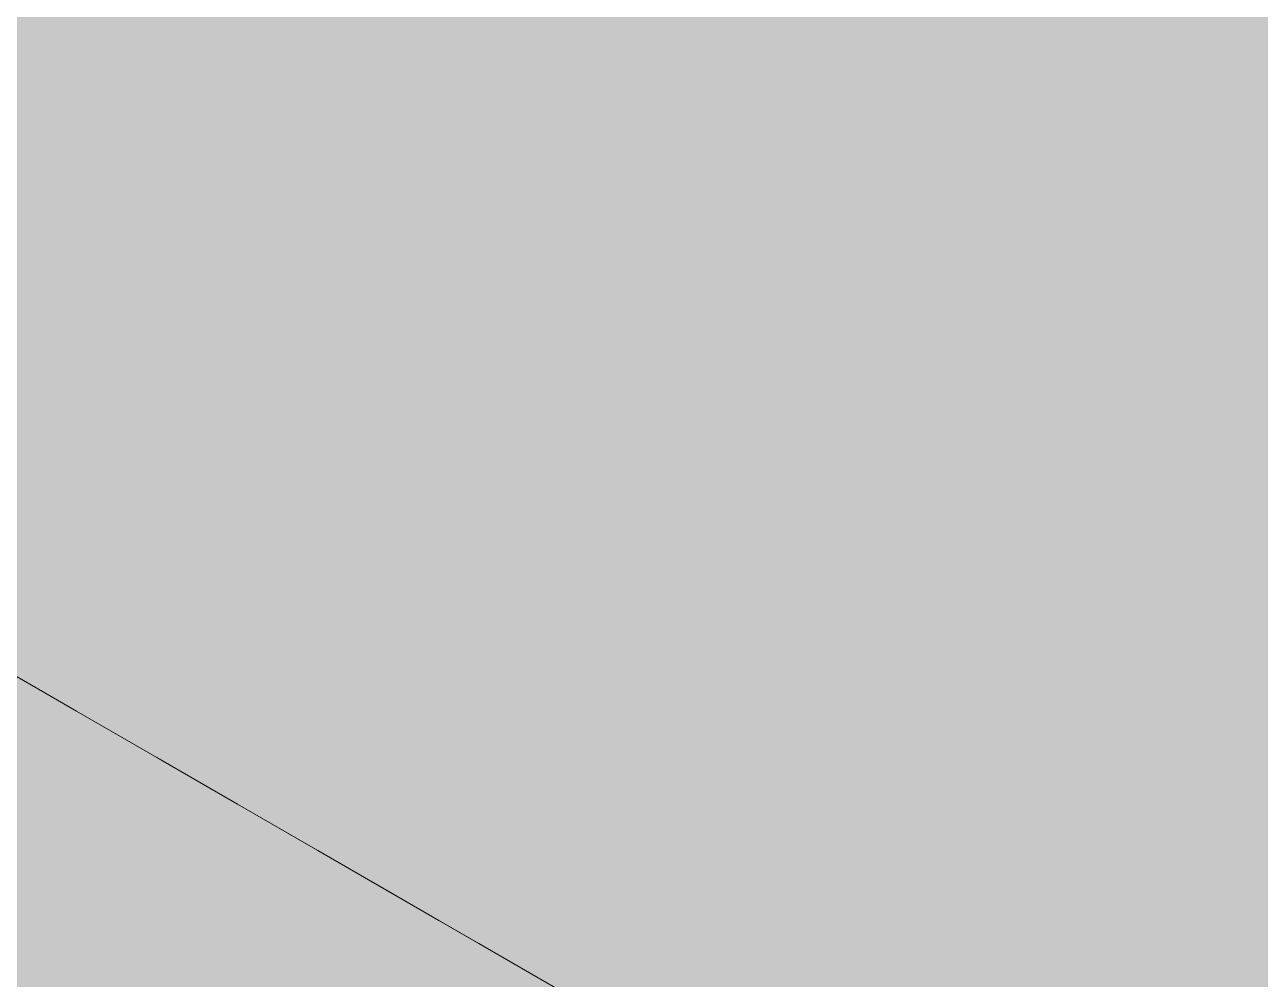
# Model space of a CAD drawing. Header units: metres. Extents: x 349122 to 349453, y 9281252 to 9281971.
# Drawn here: x 349263.5468 to 349263.9456, y 9281655.9635 to 9281656.2715 of the extents above; entities that cross this region are included whole.
import ezdxf

# ---------------------------------------------------------------- set-up
doc = ezdxf.new("R2010")
doc.units = ezdxf.units.M
doc.header["$LTSCALE"] = 0.25
doc.layers.add('ISO-3D', color=7, linetype='CONTINUOUS', lineweight=13)
doc.layers.add('ISO-3D-ARISTAS', color=250, linetype='CONTINUOUS', lineweight=13)

msp = doc.modelspace()

# ---------------------------------------------------------------- linework, layer by layer
at = {"layer": 'ISO-3D', "true_color": 0x9e9d98}
for points in [[(349263.57218, 9281656.27132), (349263.54744, 9281656.2856), (349263.57218, 9281656.30026), (349263.54744, 9281656.31455)], [(349263.82333, 9281656.27105), (349263.79735, 9281656.28605), (349263.82333, 9281656.3), (349263.79735, 9281656.315)], [(349263.77137, 9281656.2675), (349263.74538, 9281656.2825), (349263.77137, 9281656.29562), (349263.74538, 9281656.31062)], [(349263.72373, 9281656.26687), (349263.70208, 9281656.27937), (349263.72373, 9281656.295), (349263.70208, 9281656.3075)], [(349263.82333, 9281656.26562), (349263.79735, 9281656.28062), (349263.82333, 9281656.29375), (349263.79735, 9281656.30875)], [(349263.87529, 9281656.26375), (349263.84931, 9281656.27875), (349263.87529, 9281656.29187), (349263.84931, 9281656.30687)], [(349263.87529, 9281656.27), (349263.84931, 9281656.285), (349263.87529, 9281656.29), (349263.84931, 9281656.305)], [(349263.92725, 9281656.26187), (349263.90127, 9281656.27687), (349263.92725, 9281656.29), (349263.90127, 9281656.305)], [(349263.5895, 9281656.26), (349263.56352, 9281656.275), (349263.5895, 9281656.28812), (349263.56352, 9281656.30312)], [(349263.64146, 9281656.26026), (349263.61548, 9281656.27526), (349263.64146, 9281656.28921), (349263.61548, 9281656.30421)], [(349263.63713, 9281656.26062), (349263.61548, 9281656.27312), (349263.63713, 9281656.28875), (349263.61548, 9281656.30125)], [(349263.68043, 9281656.26375), (349263.65878, 9281656.27625), (349263.68043, 9281656.29187), (349263.65878, 9281656.30437)], [(349263.69342, 9281656.25921), (349263.66744, 9281656.27421), (349263.69342, 9281656.28816), (349263.66744, 9281656.30316)], [(349263.74538, 9281656.25816), (349263.7194, 9281656.27316), (349263.74538, 9281656.28711), (349263.7194, 9281656.30211)], [(349263.79735, 9281656.25711), (349263.77137, 9281656.27211), (349263.79735, 9281656.28605), (349263.77137, 9281656.30105)], [(349263.92725, 9281656.26), (349263.90127, 9281656.275), (349263.92725, 9281656.28667), (349263.90127, 9281656.30167)], [(349263.54744, 9281656.25665), (349263.52269, 9281656.27094), (349263.54744, 9281656.2856), (349263.52269, 9281656.29989)], [(349263.59383, 9281656.25882), (349263.57218, 9281656.27132), (349263.59383, 9281656.28776), (349263.57218, 9281656.30026)], [(349263.84931, 9281656.25605), (349263.82333, 9281656.27105), (349263.84931, 9281656.285), (349263.82333, 9281656.3)], [(349263.74538, 9281656.25437), (349263.72373, 9281656.26687), (349263.74538, 9281656.2825), (349263.72373, 9281656.295)], [(349263.79735, 9281656.2525), (349263.77137, 9281656.2675), (349263.79735, 9281656.28062), (349263.77137, 9281656.29562)], [(349263.84931, 9281656.25062), (349263.82333, 9281656.26562), (349263.84931, 9281656.27875), (349263.82333, 9281656.29375)], [(349263.56352, 9281656.24687), (349263.53754, 9281656.26187), (349263.56352, 9281656.275), (349263.53754, 9281656.29)], [(349263.66744, 9281656.24526), (349263.64146, 9281656.26026), (349263.66744, 9281656.27421), (349263.64146, 9281656.28921)], [(349263.70208, 9281656.25125), (349263.68043, 9281656.26375), (349263.70208, 9281656.27937), (349263.68043, 9281656.29187)], [(349263.90127, 9281656.24875), (349263.87529, 9281656.26375), (349263.90127, 9281656.27687), (349263.87529, 9281656.29187)], [(349263.90127, 9281656.255), (349263.87529, 9281656.27), (349263.90127, 9281656.275), (349263.87529, 9281656.29)], [(349263.95323, 9281656.24687), (349263.92725, 9281656.26187), (349263.95323, 9281656.275), (349263.92725, 9281656.29)], [(349263.57218, 9281656.24237), (349263.54744, 9281656.25665), (349263.57218, 9281656.27132), (349263.54744, 9281656.2856)], [(349263.61548, 9281656.245), (349263.5895, 9281656.26), (349263.61548, 9281656.27312), (349263.5895, 9281656.28812)], [(349263.61548, 9281656.24632), (349263.59383, 9281656.25882), (349263.61548, 9281656.27526), (349263.59383, 9281656.28776)], [(349263.65878, 9281656.24812), (349263.63713, 9281656.26062), (349263.65878, 9281656.27625), (349263.63713, 9281656.28875)], [(349263.7194, 9281656.24421), (349263.69342, 9281656.25921), (349263.7194, 9281656.27316), (349263.69342, 9281656.28816)], [(349263.77137, 9281656.24316), (349263.74538, 9281656.25816), (349263.77137, 9281656.27211), (349263.74538, 9281656.28711)], [(349263.82333, 9281656.24211), (349263.79735, 9281656.25711), (349263.82333, 9281656.27105), (349263.79735, 9281656.28605)], [(349263.95323, 9281656.245), (349263.92725, 9281656.26), (349263.95323, 9281656.27167), (349263.92725, 9281656.28667)], [(349263.77137, 9281656.23937), (349263.74538, 9281656.25437), (349263.77137, 9281656.2675), (349263.74538, 9281656.2825)], [(349263.87529, 9281656.24105), (349263.84931, 9281656.25605), (349263.87529, 9281656.27), (349263.84931, 9281656.285)], [(349263.72373, 9281656.23875), (349263.70208, 9281656.25125), (349263.72373, 9281656.26687), (349263.70208, 9281656.27937)], [(349263.82333, 9281656.2375), (349263.79735, 9281656.2525), (349263.82333, 9281656.26562), (349263.79735, 9281656.28062)], [(349263.87529, 9281656.23562), (349263.84931, 9281656.25062), (349263.87529, 9281656.26375), (349263.84931, 9281656.27875)], [(349263.5895, 9281656.23187), (349263.56352, 9281656.24687), (349263.5895, 9281656.26), (349263.56352, 9281656.275)], [(349263.64146, 9281656.23132), (349263.61548, 9281656.24632), (349263.64146, 9281656.26026), (349263.61548, 9281656.27526)], [(349263.63713, 9281656.2325), (349263.61548, 9281656.245), (349263.63713, 9281656.26062), (349263.61548, 9281656.27312)], [(349263.68043, 9281656.23562), (349263.65878, 9281656.24812), (349263.68043, 9281656.26375), (349263.65878, 9281656.27625)], [(349263.69342, 9281656.23026), (349263.66744, 9281656.24526), (349263.69342, 9281656.25921), (349263.66744, 9281656.27421)], [(349263.74538, 9281656.22921), (349263.7194, 9281656.24421), (349263.74538, 9281656.25816), (349263.7194, 9281656.27316)], [(349263.92725, 9281656.23375), (349263.90127, 9281656.24875), (349263.92725, 9281656.26187), (349263.90127, 9281656.27687)], [(349263.92725, 9281656.24), (349263.90127, 9281656.255), (349263.92725, 9281656.26), (349263.90127, 9281656.275)], [(349263.54744, 9281656.22771), (349263.52269, 9281656.24199), (349263.54744, 9281656.25665), (349263.52269, 9281656.27094)], [(349263.59383, 9281656.22987), (349263.57218, 9281656.24237), (349263.59383, 9281656.25882), (349263.57218, 9281656.27132)], [(349263.79735, 9281656.22816), (349263.77137, 9281656.24316), (349263.79735, 9281656.25711), (349263.77137, 9281656.27211)], [(349263.84931, 9281656.22711), (349263.82333, 9281656.24211), (349263.84931, 9281656.25605), (349263.82333, 9281656.27105)], [(349263.90127, 9281656.22605), (349263.87529, 9281656.24105), (349263.90127, 9281656.255), (349263.87529, 9281656.27)], [(349263.74538, 9281656.22625), (349263.72373, 9281656.23875), (349263.74538, 9281656.25437), (349263.72373, 9281656.26687)], [(349263.79735, 9281656.22437), (349263.77137, 9281656.23937), (349263.79735, 9281656.2525), (349263.77137, 9281656.2675)], [(349263.84931, 9281656.2225), (349263.82333, 9281656.2375), (349263.84931, 9281656.25062), (349263.82333, 9281656.26562)], [(349263.56352, 9281656.21875), (349263.53754, 9281656.23375), (349263.56352, 9281656.24687), (349263.53754, 9281656.26187)], [(349263.70208, 9281656.22312), (349263.68043, 9281656.23562), (349263.70208, 9281656.25125), (349263.68043, 9281656.26375)], [(349263.90127, 9281656.22062), (349263.87529, 9281656.23562), (349263.90127, 9281656.24875), (349263.87529, 9281656.26375)], [(349263.95323, 9281656.21875), (349263.92725, 9281656.23375), (349263.95323, 9281656.24687), (349263.92725, 9281656.26187)], [(349263.61548, 9281656.21687), (349263.5895, 9281656.23187), (349263.61548, 9281656.245), (349263.5895, 9281656.26)], [(349263.61548, 9281656.21737), (349263.59383, 9281656.22987), (349263.61548, 9281656.24632), (349263.59383, 9281656.25882)], [(349263.65878, 9281656.22), (349263.63713, 9281656.2325), (349263.65878, 9281656.24812), (349263.63713, 9281656.26062)], [(349263.66744, 9281656.21632), (349263.64146, 9281656.23132), (349263.66744, 9281656.24526), (349263.64146, 9281656.26026)], [(349263.7194, 9281656.21526), (349263.69342, 9281656.23026), (349263.7194, 9281656.24421), (349263.69342, 9281656.25921)], [(349263.77137, 9281656.21421), (349263.74538, 9281656.22921), (349263.77137, 9281656.24316), (349263.74538, 9281656.25816)], [(349263.95323, 9281656.225), (349263.92725, 9281656.24), (349263.95323, 9281656.245), (349263.92725, 9281656.26)], [(349263.57218, 9281656.21342), (349263.54744, 9281656.22771), (349263.57218, 9281656.24237), (349263.54744, 9281656.25665)], [(349263.77137, 9281656.21125), (349263.74538, 9281656.22625), (349263.77137, 9281656.23937), (349263.74538, 9281656.25437)], [(349263.82333, 9281656.21316), (349263.79735, 9281656.22816), (349263.82333, 9281656.24211), (349263.79735, 9281656.25711)], [(349263.87529, 9281656.21211), (349263.84931, 9281656.22711), (349263.87529, 9281656.24105), (349263.84931, 9281656.25605)], [(349263.92725, 9281656.21105), (349263.90127, 9281656.22605), (349263.92725, 9281656.24), (349263.90127, 9281656.255)], [(349263.72373, 9281656.21062), (349263.70208, 9281656.22312), (349263.72373, 9281656.23875), (349263.70208, 9281656.25125)], [(349263.82333, 9281656.20937), (349263.79735, 9281656.22437), (349263.82333, 9281656.2375), (349263.79735, 9281656.2525)], [(349263.87529, 9281656.2075), (349263.84931, 9281656.2225), (349263.87529, 9281656.23562), (349263.84931, 9281656.25062)], [(349263.5895, 9281656.20375), (349263.56352, 9281656.21875), (349263.5895, 9281656.23187), (349263.56352, 9281656.24687)], [(349263.64146, 9281656.20237), (349263.61548, 9281656.21737), (349263.64146, 9281656.23132), (349263.61548, 9281656.24632)], [(349263.68043, 9281656.2075), (349263.65878, 9281656.22), (349263.68043, 9281656.23562), (349263.65878, 9281656.24812)], [(349263.69342, 9281656.20132), (349263.66744, 9281656.21632), (349263.69342, 9281656.23026), (349263.66744, 9281656.24526)], [(349263.92725, 9281656.20562), (349263.90127, 9281656.22062), (349263.92725, 9281656.23375), (349263.90127, 9281656.24875)], [(349263.54744, 9281656.19876), (349263.52269, 9281656.21305), (349263.54744, 9281656.22771), (349263.52269, 9281656.24199)], [(349263.59383, 9281656.20092), (349263.57218, 9281656.21342), (349263.59383, 9281656.22987), (349263.57218, 9281656.24237)], [(349263.63713, 9281656.20437), (349263.61548, 9281656.21687), (349263.63713, 9281656.2325), (349263.61548, 9281656.245)], [(349263.74538, 9281656.20026), (349263.7194, 9281656.21526), (349263.74538, 9281656.22921), (349263.7194, 9281656.24421)], [(349263.79735, 9281656.19921), (349263.77137, 9281656.21421), (349263.79735, 9281656.22816), (349263.77137, 9281656.24316)], [(349263.84931, 9281656.19816), (349263.82333, 9281656.21316), (349263.84931, 9281656.22711), (349263.82333, 9281656.24211)], [(349263.74538, 9281656.19812), (349263.72373, 9281656.21062), (349263.74538, 9281656.22625), (349263.72373, 9281656.23875)], [(349263.79735, 9281656.19625), (349263.77137, 9281656.21125), (349263.79735, 9281656.22437), (349263.77137, 9281656.23937)], [(349263.84931, 9281656.19437), (349263.82333, 9281656.20937), (349263.84931, 9281656.2225), (349263.82333, 9281656.2375)], [(349263.90127, 9281656.19711), (349263.87529, 9281656.21211), (349263.90127, 9281656.22605), (349263.87529, 9281656.24105)], [(349263.95323, 9281656.19605), (349263.92725, 9281656.21105), (349263.95323, 9281656.225), (349263.92725, 9281656.24)], [(349263.56352, 9281656.19062), (349263.53754, 9281656.20562), (349263.56352, 9281656.21875), (349263.53754, 9281656.23375)], [(349263.70208, 9281656.195), (349263.68043, 9281656.2075), (349263.70208, 9281656.22312), (349263.68043, 9281656.23562)], [(349263.90127, 9281656.1925), (349263.87529, 9281656.2075), (349263.90127, 9281656.22062), (349263.87529, 9281656.23562)], [(349263.95323, 9281656.19062), (349263.92725, 9281656.20562), (349263.95323, 9281656.21875), (349263.92725, 9281656.23375)], [(349263.61548, 9281656.18875), (349263.5895, 9281656.20375), (349263.61548, 9281656.21687), (349263.5895, 9281656.23187)], [(349263.61548, 9281656.18842), (349263.59383, 9281656.20092), (349263.61548, 9281656.21737), (349263.59383, 9281656.22987)], [(349263.65878, 9281656.19187), (349263.63713, 9281656.20437), (349263.65878, 9281656.22), (349263.63713, 9281656.2325)], [(349263.66744, 9281656.18737), (349263.64146, 9281656.20237), (349263.66744, 9281656.21632), (349263.64146, 9281656.23132)], [(349263.7194, 9281656.18632), (349263.69342, 9281656.20132), (349263.7194, 9281656.21526), (349263.69342, 9281656.23026)], [(349263.77137, 9281656.18526), (349263.74538, 9281656.20026), (349263.77137, 9281656.21421), (349263.74538, 9281656.22921)], [(349263.57218, 9281656.18447), (349263.54744, 9281656.19876), (349263.57218, 9281656.21342), (349263.54744, 9281656.22771)], [(349263.77137, 9281656.18312), (349263.74538, 9281656.19812), (349263.77137, 9281656.21125), (349263.74538, 9281656.22625)], [(349263.82333, 9281656.18421), (349263.79735, 9281656.19921), (349263.82333, 9281656.21316), (349263.79735, 9281656.22816)], [(349263.87529, 9281656.18316), (349263.84931, 9281656.19816), (349263.87529, 9281656.21211), (349263.84931, 9281656.22711)], [(349263.92725, 9281656.18211), (349263.90127, 9281656.19711), (349263.92725, 9281656.21105), (349263.90127, 9281656.22605)], [(349263.72373, 9281656.1825), (349263.70208, 9281656.195), (349263.72373, 9281656.21062), (349263.70208, 9281656.22312)], [(349263.82333, 9281656.18125), (349263.79735, 9281656.19625), (349263.82333, 9281656.20937), (349263.79735, 9281656.22437)], [(349263.87529, 9281656.17937), (349263.84931, 9281656.19437), (349263.87529, 9281656.2075), (349263.84931, 9281656.2225)], [(349263.5895, 9281656.17562), (349263.56352, 9281656.19062), (349263.5895, 9281656.20375), (349263.56352, 9281656.21875)], [(349263.64146, 9281656.17342), (349263.61548, 9281656.18842), (349263.64146, 9281656.20237), (349263.61548, 9281656.21737)], [(349263.68043, 9281656.17937), (349263.65878, 9281656.19187), (349263.68043, 9281656.2075), (349263.65878, 9281656.22)], [(349263.92725, 9281656.1775), (349263.90127, 9281656.1925), (349263.92725, 9281656.20562), (349263.90127, 9281656.22062)], [(349263.59383, 9281656.17197), (349263.57218, 9281656.18447), (349263.59383, 9281656.20092), (349263.57218, 9281656.21342)], [(349263.63713, 9281656.17625), (349263.61548, 9281656.18875), (349263.63713, 9281656.20437), (349263.61548, 9281656.21687)], [(349263.69342, 9281656.17237), (349263.66744, 9281656.18737), (349263.69342, 9281656.20132), (349263.66744, 9281656.21632)], [(349263.74538, 9281656.17132), (349263.7194, 9281656.18632), (349263.74538, 9281656.20026), (349263.7194, 9281656.21526)], [(349263.79735, 9281656.17026), (349263.77137, 9281656.18526), (349263.79735, 9281656.19921), (349263.77137, 9281656.21421)], [(349263.54744, 9281656.16981), (349263.52269, 9281656.1841), (349263.54744, 9281656.19876), (349263.52269, 9281656.21305)], [(349263.74538, 9281656.17), (349263.72373, 9281656.1825), (349263.74538, 9281656.19812), (349263.72373, 9281656.21062)], [(349263.79735, 9281656.16812), (349263.77137, 9281656.18312), (349263.79735, 9281656.19625), (349263.77137, 9281656.21125)], [(349263.84931, 9281656.16921), (349263.82333, 9281656.18421), (349263.84931, 9281656.19816), (349263.82333, 9281656.21316)], [(349263.84931, 9281656.16625), (349263.82333, 9281656.18125), (349263.84931, 9281656.19437), (349263.82333, 9281656.20937)], [(349263.90127, 9281656.16816), (349263.87529, 9281656.18316), (349263.90127, 9281656.19711), (349263.87529, 9281656.21211)], [(349263.95323, 9281656.16711), (349263.92725, 9281656.18211), (349263.95323, 9281656.19605), (349263.92725, 9281656.21105)], [(349263.56352, 9281656.1625), (349263.53754, 9281656.1775), (349263.56352, 9281656.19062), (349263.53754, 9281656.20562)], [(349263.70208, 9281656.16687), (349263.68043, 9281656.17937), (349263.70208, 9281656.195), (349263.68043, 9281656.2075)], [(349263.90127, 9281656.16437), (349263.87529, 9281656.17937), (349263.90127, 9281656.1925), (349263.87529, 9281656.2075)], [(349263.95323, 9281656.1625), (349263.92725, 9281656.1775), (349263.95323, 9281656.19062), (349263.92725, 9281656.20562)], [(349263.61548, 9281656.16062), (349263.5895, 9281656.17562), (349263.61548, 9281656.18875), (349263.5895, 9281656.20375)], [(349263.65878, 9281656.16375), (349263.63713, 9281656.17625), (349263.65878, 9281656.19187), (349263.63713, 9281656.20437)], [(349263.66744, 9281656.15842), (349263.64146, 9281656.17342), (349263.66744, 9281656.18737), (349263.64146, 9281656.20237)], [(349263.7194, 9281656.15737), (349263.69342, 9281656.17237), (349263.7194, 9281656.18632), (349263.69342, 9281656.20132)], [(349263.57218, 9281656.15553), (349263.54744, 9281656.16981), (349263.57218, 9281656.18447), (349263.54744, 9281656.19876)], [(349263.61548, 9281656.15947), (349263.59383, 9281656.17197), (349263.61548, 9281656.18842), (349263.59383, 9281656.20092)], [(349263.77137, 9281656.15632), (349263.74538, 9281656.17132), (349263.77137, 9281656.18526), (349263.74538, 9281656.20026)], [(349263.77137, 9281656.155), (349263.74538, 9281656.17), (349263.77137, 9281656.18312), (349263.74538, 9281656.19812)], [(349263.82333, 9281656.15526), (349263.79735, 9281656.17026), (349263.82333, 9281656.18421), (349263.79735, 9281656.19921)], [(349263.87529, 9281656.15421), (349263.84931, 9281656.16921), (349263.87529, 9281656.18316), (349263.84931, 9281656.19816)], [(349263.72373, 9281656.15437), (349263.70208, 9281656.16687), (349263.72373, 9281656.1825), (349263.70208, 9281656.195)], [(349263.82333, 9281656.15312), (349263.79735, 9281656.16812), (349263.82333, 9281656.18125), (349263.79735, 9281656.19625)], [(349263.87529, 9281656.15125), (349263.84931, 9281656.16625), (349263.87529, 9281656.17937), (349263.84931, 9281656.19437)], [(349263.92725, 9281656.15316), (349263.90127, 9281656.16816), (349263.92725, 9281656.18211), (349263.90127, 9281656.19711)], [(349263.5895, 9281656.1475), (349263.56352, 9281656.1625), (349263.5895, 9281656.17562), (349263.56352, 9281656.19062)], [(349263.68043, 9281656.15125), (349263.65878, 9281656.16375), (349263.68043, 9281656.17937), (349263.65878, 9281656.19187)], [(349263.92725, 9281656.14937), (349263.90127, 9281656.16437), (349263.92725, 9281656.1775), (349263.90127, 9281656.1925)], [(349263.63713, 9281656.14812), (349263.61548, 9281656.16062), (349263.63713, 9281656.17625), (349263.61548, 9281656.18875)], [(349263.64146, 9281656.14447), (349263.61548, 9281656.15947), (349263.64146, 9281656.17342), (349263.61548, 9281656.18842)], [(349263.69342, 9281656.14342), (349263.66744, 9281656.15842), (349263.69342, 9281656.17237), (349263.66744, 9281656.18737)], [(349263.74538, 9281656.14237), (349263.7194, 9281656.15737), (349263.74538, 9281656.17132), (349263.7194, 9281656.18632)], [(349263.54744, 9281656.14086), (349263.52269, 9281656.15515), (349263.54744, 9281656.16981), (349263.52269, 9281656.1841)], [(349263.59383, 9281656.14303), (349263.57218, 9281656.15553), (349263.59383, 9281656.17197), (349263.57218, 9281656.18447)], [(349263.74538, 9281656.14187), (349263.72373, 9281656.15437), (349263.74538, 9281656.17), (349263.72373, 9281656.1825)], [(349263.79735, 9281656.14132), (349263.77137, 9281656.15632), (349263.79735, 9281656.17026), (349263.77137, 9281656.18526)], [(349263.79735, 9281656.14), (349263.77137, 9281656.155), (349263.79735, 9281656.16812), (349263.77137, 9281656.18312)], [(349263.84931, 9281656.14026), (349263.82333, 9281656.15526), (349263.84931, 9281656.16921), (349263.82333, 9281656.18421)], [(349263.90127, 9281656.13921), (349263.87529, 9281656.15421), (349263.90127, 9281656.16816), (349263.87529, 9281656.18316)], [(349263.95323, 9281656.13816), (349263.92725, 9281656.15316), (349263.95323, 9281656.16711), (349263.92725, 9281656.18211)], [(349263.56352, 9281656.13437), (349263.53754, 9281656.14937), (349263.56352, 9281656.1625), (349263.53754, 9281656.1775)], [(349263.70208, 9281656.13875), (349263.68043, 9281656.15125), (349263.70208, 9281656.16687), (349263.68043, 9281656.17937)], [(349263.84931, 9281656.13812), (349263.82333, 9281656.15312), (349263.84931, 9281656.16625), (349263.82333, 9281656.18125)], [(349263.90127, 9281656.13625), (349263.87529, 9281656.15125), (349263.90127, 9281656.16437), (349263.87529, 9281656.17937)], [(349263.95323, 9281656.13437), (349263.92725, 9281656.14937), (349263.95323, 9281656.1625), (349263.92725, 9281656.1775)], [(349263.61548, 9281656.1325), (349263.5895, 9281656.1475), (349263.61548, 9281656.16062), (349263.5895, 9281656.17562)], [(349263.65878, 9281656.13562), (349263.63713, 9281656.14812), (349263.65878, 9281656.16375), (349263.63713, 9281656.17625)], [(349263.66744, 9281656.12947), (349263.64146, 9281656.14447), (349263.66744, 9281656.15842), (349263.64146, 9281656.17342)], [(349263.57218, 9281656.12658), (349263.54744, 9281656.14086), (349263.57218, 9281656.15553), (349263.54744, 9281656.16981)], [(349263.61548, 9281656.13053), (349263.59383, 9281656.14303), (349263.61548, 9281656.15947), (349263.59383, 9281656.17197)], [(349263.7194, 9281656.12842), (349263.69342, 9281656.14342), (349263.7194, 9281656.15737), (349263.69342, 9281656.17237)], [(349263.77137, 9281656.12737), (349263.74538, 9281656.14237), (349263.77137, 9281656.15632), (349263.74538, 9281656.17132)], [(349263.77137, 9281656.12687), (349263.74538, 9281656.14187), (349263.77137, 9281656.155), (349263.74538, 9281656.17)], [(349263.82333, 9281656.12632), (349263.79735, 9281656.14132), (349263.82333, 9281656.15526), (349263.79735, 9281656.17026)], [(349263.72373, 9281656.12625), (349263.70208, 9281656.13875), (349263.72373, 9281656.15437), (349263.70208, 9281656.16687)], [(349263.82333, 9281656.125), (349263.79735, 9281656.14), (349263.82333, 9281656.15312), (349263.79735, 9281656.16812)], [(349263.87529, 9281656.12526), (349263.84931, 9281656.14026), (349263.87529, 9281656.15421), (349263.84931, 9281656.16921)], [(349263.87529, 9281656.12312), (349263.84931, 9281656.13812), (349263.87529, 9281656.15125), (349263.84931, 9281656.16625)], [(349263.92725, 9281656.12421), (349263.90127, 9281656.13921), (349263.92725, 9281656.15316), (349263.90127, 9281656.16816)], [(349263.5895, 9281656.11937), (349263.56352, 9281656.13437), (349263.5895, 9281656.1475), (349263.56352, 9281656.1625)], [(349263.68043, 9281656.12312), (349263.65878, 9281656.13562), (349263.68043, 9281656.15125), (349263.65878, 9281656.16375)], [(349263.92725, 9281656.12125), (349263.90127, 9281656.13625), (349263.92725, 9281656.14937), (349263.90127, 9281656.16437)], [(349263.63713, 9281656.12), (349263.61548, 9281656.1325), (349263.63713, 9281656.14812), (349263.61548, 9281656.16062)], [(349263.64146, 9281656.11553), (349263.61548, 9281656.13053), (349263.64146, 9281656.14447), (349263.61548, 9281656.15947)], [(349263.69342, 9281656.11447), (349263.66744, 9281656.12947), (349263.69342, 9281656.14342), (349263.66744, 9281656.15842)], [(349263.54744, 9281656.11192), (349263.52269, 9281656.1262), (349263.54744, 9281656.14086), (349263.52269, 9281656.15515)], [(349263.59383, 9281656.11408), (349263.57218, 9281656.12658), (349263.59383, 9281656.14303), (349263.57218, 9281656.15553)], [(349263.74538, 9281656.11342), (349263.7194, 9281656.12842), (349263.74538, 9281656.14237), (349263.7194, 9281656.15737)], [(349263.74538, 9281656.11375), (349263.72373, 9281656.12625), (349263.74538, 9281656.14187), (349263.72373, 9281656.15437)], [(349263.79735, 9281656.11237), (349263.77137, 9281656.12737), (349263.79735, 9281656.14132), (349263.77137, 9281656.15632)], [(349263.79735, 9281656.11187), (349263.77137, 9281656.12687), (349263.79735, 9281656.14), (349263.77137, 9281656.155)], [(349263.84931, 9281656.11132), (349263.82333, 9281656.12632), (349263.84931, 9281656.14026), (349263.82333, 9281656.15526)], [(349263.90127, 9281656.11026), (349263.87529, 9281656.12526), (349263.90127, 9281656.13921), (349263.87529, 9281656.15421)], [(349263.70208, 9281656.11062), (349263.68043, 9281656.12312), (349263.70208, 9281656.13875), (349263.68043, 9281656.15125)], [(349263.84931, 9281656.11), (349263.82333, 9281656.125), (349263.84931, 9281656.13812), (349263.82333, 9281656.15312)], [(349263.90127, 9281656.10812), (349263.87529, 9281656.12312), (349263.90127, 9281656.13625), (349263.87529, 9281656.15125)], [(349263.95323, 9281656.10921), (349263.92725, 9281656.12421), (349263.95323, 9281656.13816), (349263.92725, 9281656.15316)], [(349263.56352, 9281656.10625), (349263.53754, 9281656.12125), (349263.56352, 9281656.13437), (349263.53754, 9281656.14937)], [(349263.61548, 9281656.10437), (349263.5895, 9281656.11937), (349263.61548, 9281656.1325), (349263.5895, 9281656.1475)], [(349263.65878, 9281656.1075), (349263.63713, 9281656.12), (349263.65878, 9281656.13562), (349263.63713, 9281656.14812)], [(349263.95323, 9281656.10625), (349263.92725, 9281656.12125), (349263.95323, 9281656.13437), (349263.92725, 9281656.14937)], [(349263.61548, 9281656.10158), (349263.59383, 9281656.11408), (349263.61548, 9281656.13053), (349263.59383, 9281656.14303)], [(349263.66744, 9281656.10053), (349263.64146, 9281656.11553), (349263.66744, 9281656.12947), (349263.64146, 9281656.14447)], [(349263.7194, 9281656.09947), (349263.69342, 9281656.11447), (349263.7194, 9281656.12842), (349263.69342, 9281656.14342)], [(349263.77137, 9281656.09842), (349263.74538, 9281656.11342), (349263.77137, 9281656.12737), (349263.74538, 9281656.14237)], [(349263.77137, 9281656.09875), (349263.74538, 9281656.11375), (349263.77137, 9281656.12687), (349263.74538, 9281656.14187)], [(349263.57218, 9281656.09763), (349263.54744, 9281656.11192), (349263.57218, 9281656.12658), (349263.54744, 9281656.14086)], [(349263.72373, 9281656.09812), (349263.70208, 9281656.11062), (349263.72373, 9281656.12625), (349263.70208, 9281656.13875)], [(349263.82333, 9281656.09737), (349263.79735, 9281656.11237), (349263.82333, 9281656.12632), (349263.79735, 9281656.14132)], [(349263.82333, 9281656.09687), (349263.79735, 9281656.11187), (349263.82333, 9281656.125), (349263.79735, 9281656.14)], [(349263.87529, 9281656.09632), (349263.84931, 9281656.11132), (349263.87529, 9281656.12526), (349263.84931, 9281656.14026)], [(349263.87529, 9281656.095), (349263.84931, 9281656.11), (349263.87529, 9281656.12312), (349263.84931, 9281656.13812)], [(349263.92725, 9281656.09526), (349263.90127, 9281656.11026), (349263.92725, 9281656.12421), (349263.90127, 9281656.13921)], [(349263.5895, 9281656.09125), (349263.56352, 9281656.10625), (349263.5895, 9281656.11937), (349263.56352, 9281656.13437)], [(349263.68043, 9281656.095), (349263.65878, 9281656.1075), (349263.68043, 9281656.12312), (349263.65878, 9281656.13562)], [(349263.92725, 9281656.09312), (349263.90127, 9281656.10812), (349263.92725, 9281656.12125), (349263.90127, 9281656.13625)], [(349263.63713, 9281656.09187), (349263.61548, 9281656.10437), (349263.63713, 9281656.12), (349263.61548, 9281656.1325)], [(349263.64146, 9281656.08658), (349263.61548, 9281656.10158), (349263.64146, 9281656.11553), (349263.61548, 9281656.13053)], [(349263.54744, 9281656.08297), (349263.52269, 9281656.09726), (349263.54744, 9281656.11192), (349263.52269, 9281656.1262)], [(349263.59383, 9281656.08513), (349263.57218, 9281656.09763), (349263.59383, 9281656.11408), (349263.57218, 9281656.12658)], [(349263.69342, 9281656.08553), (349263.66744, 9281656.10053), (349263.69342, 9281656.11447), (349263.66744, 9281656.12947)], [(349263.74538, 9281656.08447), (349263.7194, 9281656.09947), (349263.74538, 9281656.11342), (349263.7194, 9281656.12842)], [(349263.74538, 9281656.08562), (349263.72373, 9281656.09812), (349263.74538, 9281656.11375), (349263.72373, 9281656.12625)], [(349263.79735, 9281656.08342), (349263.77137, 9281656.09842), (349263.79735, 9281656.11237), (349263.77137, 9281656.12737)], [(349263.79735, 9281656.08375), (349263.77137, 9281656.09875), (349263.79735, 9281656.11187), (349263.77137, 9281656.12687)], [(349263.84931, 9281656.08237), (349263.82333, 9281656.09737), (349263.84931, 9281656.11132), (349263.82333, 9281656.12632)], [(349263.70208, 9281656.0825), (349263.68043, 9281656.095), (349263.70208, 9281656.11062), (349263.68043, 9281656.12312)], [(349263.84931, 9281656.08187), (349263.82333, 9281656.09687), (349263.84931, 9281656.11), (349263.82333, 9281656.125)], [(349263.90127, 9281656.08132), (349263.87529, 9281656.09632), (349263.90127, 9281656.11026), (349263.87529, 9281656.12526)], [(349263.90127, 9281656.08), (349263.87529, 9281656.095), (349263.90127, 9281656.10812), (349263.87529, 9281656.12312)], [(349263.95323, 9281656.08026), (349263.92725, 9281656.09526), (349263.95323, 9281656.10921), (349263.92725, 9281656.12421)], [(349263.56352, 9281656.07812), (349263.53754, 9281656.09312), (349263.56352, 9281656.10625), (349263.53754, 9281656.12125)], [(349263.61548, 9281656.07625), (349263.5895, 9281656.09125), (349263.61548, 9281656.10437), (349263.5895, 9281656.11937)], [(349263.65878, 9281656.07937), (349263.63713, 9281656.09187), (349263.65878, 9281656.1075), (349263.63713, 9281656.12)], [(349263.95323, 9281656.07812), (349263.92725, 9281656.09312), (349263.95323, 9281656.10625), (349263.92725, 9281656.12125)], [(349263.61548, 9281656.07263), (349263.59383, 9281656.08513), (349263.61548, 9281656.10158), (349263.59383, 9281656.11408)], [(349263.66744, 9281656.07158), (349263.64146, 9281656.08658), (349263.66744, 9281656.10053), (349263.64146, 9281656.11553)], [(349263.7194, 9281656.07053), (349263.69342, 9281656.08553), (349263.7194, 9281656.09947), (349263.69342, 9281656.11447)], [(349263.77137, 9281656.07062), (349263.74538, 9281656.08562), (349263.77137, 9281656.09875), (349263.74538, 9281656.11375)], [(349263.57218, 9281656.06868), (349263.54744, 9281656.08297), (349263.57218, 9281656.09763), (349263.54744, 9281656.11192)], [(349263.72373, 9281656.07), (349263.70208, 9281656.0825), (349263.72373, 9281656.09812), (349263.70208, 9281656.11062)], [(349263.77137, 9281656.06947), (349263.74538, 9281656.08447), (349263.77137, 9281656.09842), (349263.74538, 9281656.11342)], [(349263.82333, 9281656.06842), (349263.79735, 9281656.08342), (349263.82333, 9281656.09737), (349263.79735, 9281656.11237)], [(349263.82333, 9281656.06875), (349263.79735, 9281656.08375), (349263.82333, 9281656.09687), (349263.79735, 9281656.11187)], [(349263.87529, 9281656.06737), (349263.84931, 9281656.08237), (349263.87529, 9281656.09632), (349263.84931, 9281656.11132)], [(349263.87529, 9281656.06687), (349263.84931, 9281656.08187), (349263.87529, 9281656.095), (349263.84931, 9281656.11)], [(349263.92725, 9281656.06632), (349263.90127, 9281656.08132), (349263.92725, 9281656.09526), (349263.90127, 9281656.11026)], [(349263.5895, 9281656.06312), (349263.56352, 9281656.07812), (349263.5895, 9281656.09125), (349263.56352, 9281656.10625)], [(349263.68043, 9281656.06687), (349263.65878, 9281656.07937), (349263.68043, 9281656.095), (349263.65878, 9281656.1075)], [(349263.92725, 9281656.065), (349263.90127, 9281656.08), (349263.92725, 9281656.09312), (349263.90127, 9281656.10812)], [(349263.63713, 9281656.06375), (349263.61548, 9281656.07625), (349263.63713, 9281656.09187), (349263.61548, 9281656.10437)], [(349263.59383, 9281656.05618), (349263.57218, 9281656.06868), (349263.59383, 9281656.08513), (349263.57218, 9281656.09763)], [(349263.64146, 9281656.05763), (349263.61548, 9281656.07263), (349263.64146, 9281656.08658), (349263.61548, 9281656.10158)], [(349263.69342, 9281656.05658), (349263.66744, 9281656.07158), (349263.69342, 9281656.08553), (349263.66744, 9281656.10053)], [(349263.74538, 9281656.05553), (349263.7194, 9281656.07053), (349263.74538, 9281656.08447), (349263.7194, 9281656.09947)], [(349263.74538, 9281656.0575), (349263.72373, 9281656.07), (349263.74538, 9281656.08562), (349263.72373, 9281656.09812)], [(349263.79735, 9281656.05562), (349263.77137, 9281656.07062), (349263.79735, 9281656.08375), (349263.77137, 9281656.09875)], [(349263.79735, 9281656.05447), (349263.77137, 9281656.06947), (349263.79735, 9281656.08342), (349263.77137, 9281656.09842)], [(349263.54744, 9281656.05402), (349263.52269, 9281656.06831), (349263.54744, 9281656.08297), (349263.52269, 9281656.09726)], [(349263.70208, 9281656.05437), (349263.68043, 9281656.06687), (349263.70208, 9281656.0825), (349263.68043, 9281656.095)], [(349263.84931, 9281656.05342), (349263.82333, 9281656.06842), (349263.84931, 9281656.08237), (349263.82333, 9281656.09737)], [(349263.84931, 9281656.05375), (349263.82333, 9281656.06875), (349263.84931, 9281656.08187), (349263.82333, 9281656.09687)], [(349263.90127, 9281656.05237), (349263.87529, 9281656.06737), (349263.90127, 9281656.08132), (349263.87529, 9281656.09632)], [(349263.90127, 9281656.05187), (349263.87529, 9281656.06687), (349263.90127, 9281656.08), (349263.87529, 9281656.095)], [(349263.95323, 9281656.05132), (349263.92725, 9281656.06632), (349263.95323, 9281656.08026), (349263.92725, 9281656.09526)], [(349263.56352, 9281656.05), (349263.53754, 9281656.065), (349263.56352, 9281656.07812), (349263.53754, 9281656.09312)], [(349263.61548, 9281656.04812), (349263.5895, 9281656.06312), (349263.61548, 9281656.07625), (349263.5895, 9281656.09125)], [(349263.65878, 9281656.05125), (349263.63713, 9281656.06375), (349263.65878, 9281656.07937), (349263.63713, 9281656.09187)], [(349263.95323, 9281656.05), (349263.92725, 9281656.065), (349263.95323, 9281656.07812), (349263.92725, 9281656.09312)], [(349263.66744, 9281656.04263), (349263.64146, 9281656.05763), (349263.66744, 9281656.07158), (349263.64146, 9281656.08658)], [(349263.57218, 9281656.03974), (349263.54744, 9281656.05402), (349263.57218, 9281656.06868), (349263.54744, 9281656.08297)], [(349263.61548, 9281656.04368), (349263.59383, 9281656.05618), (349263.61548, 9281656.07263), (349263.59383, 9281656.08513)], [(349263.7194, 9281656.04158), (349263.69342, 9281656.05658), (349263.7194, 9281656.07053), (349263.69342, 9281656.08553)], [(349263.72373, 9281656.04187), (349263.70208, 9281656.05437), (349263.72373, 9281656.07), (349263.70208, 9281656.0825)], [(349263.77137, 9281656.0425), (349263.74538, 9281656.0575), (349263.77137, 9281656.07062), (349263.74538, 9281656.08562)], [(349263.77137, 9281656.04053), (349263.74538, 9281656.05553), (349263.77137, 9281656.06947), (349263.74538, 9281656.08447)], [(349263.82333, 9281656.04062), (349263.79735, 9281656.05562), (349263.82333, 9281656.06875), (349263.79735, 9281656.08375)], [(349263.82333, 9281656.03947), (349263.79735, 9281656.05447), (349263.82333, 9281656.06842), (349263.79735, 9281656.08342)], [(349263.87529, 9281656.03842), (349263.84931, 9281656.05342), (349263.87529, 9281656.06737), (349263.84931, 9281656.08237)], [(349263.87529, 9281656.03875), (349263.84931, 9281656.05375), (349263.87529, 9281656.06687), (349263.84931, 9281656.08187)], [(349263.5895, 9281656.035), (349263.56352, 9281656.05), (349263.5895, 9281656.06312), (349263.56352, 9281656.07812)], [(349263.68043, 9281656.03875), (349263.65878, 9281656.05125), (349263.68043, 9281656.06687), (349263.65878, 9281656.07937)], [(349263.92725, 9281656.03737), (349263.90127, 9281656.05237), (349263.92725, 9281656.06632), (349263.90127, 9281656.08132)], [(349263.92725, 9281656.03687), (349263.90127, 9281656.05187), (349263.92725, 9281656.065), (349263.90127, 9281656.08)], [(349263.63713, 9281656.03562), (349263.61548, 9281656.04812), (349263.63713, 9281656.06375), (349263.61548, 9281656.07625)], [(349263.64146, 9281656.02868), (349263.61548, 9281656.04368), (349263.64146, 9281656.05763), (349263.61548, 9281656.07263)], [(349263.69342, 9281656.02763), (349263.66744, 9281656.04263), (349263.69342, 9281656.05658), (349263.66744, 9281656.07158)], [(349263.74538, 9281656.02658), (349263.7194, 9281656.04158), (349263.74538, 9281656.05553), (349263.7194, 9281656.07053)], [(349263.74538, 9281656.02937), (349263.72373, 9281656.04187), (349263.74538, 9281656.0575), (349263.72373, 9281656.07)], [(349263.79735, 9281656.0275), (349263.77137, 9281656.0425), (349263.79735, 9281656.05562), (349263.77137, 9281656.07062)], [(349263.54744, 9281656.02508), (349263.52269, 9281656.03936), (349263.54744, 9281656.05402), (349263.52269, 9281656.06831)], [(349263.59383, 9281656.02724), (349263.57218, 9281656.03974), (349263.59383, 9281656.05618), (349263.57218, 9281656.06868)], [(349263.70208, 9281656.02625), (349263.68043, 9281656.03875), (349263.70208, 9281656.05437), (349263.68043, 9281656.06687)], [(349263.79735, 9281656.02553), (349263.77137, 9281656.04053), (349263.79735, 9281656.05447), (349263.77137, 9281656.06947)], [(349263.84931, 9281656.02562), (349263.82333, 9281656.04062), (349263.84931, 9281656.05375), (349263.82333, 9281656.06875)], [(349263.84931, 9281656.02447), (349263.82333, 9281656.03947), (349263.84931, 9281656.05342), (349263.82333, 9281656.06842)], [(349263.90127, 9281656.02342), (349263.87529, 9281656.03842), (349263.90127, 9281656.05237), (349263.87529, 9281656.06737)], [(349263.90127, 9281656.02375), (349263.87529, 9281656.03875), (349263.90127, 9281656.05187), (349263.87529, 9281656.06687)], [(349263.95323, 9281656.02237), (349263.92725, 9281656.03737), (349263.95323, 9281656.05132), (349263.92725, 9281656.06632)], [(349263.61548, 9281656.02), (349263.5895, 9281656.035), (349263.61548, 9281656.04812), (349263.5895, 9281656.06312)], [(349263.65878, 9281656.02312), (349263.63713, 9281656.03562), (349263.65878, 9281656.05125), (349263.63713, 9281656.06375)], [(349263.95323, 9281656.02187), (349263.92725, 9281656.03687), (349263.95323, 9281656.05), (349263.92725, 9281656.065)], [(349263.57218, 9281656.01079), (349263.54744, 9281656.02508), (349263.57218, 9281656.03974), (349263.54744, 9281656.05402)], [(349263.61548, 9281656.01474), (349263.59383, 9281656.02724), (349263.61548, 9281656.04368), (349263.59383, 9281656.05618)], [(349263.66744, 9281656.01368), (349263.64146, 9281656.02868), (349263.66744, 9281656.04263), (349263.64146, 9281656.05763)], [(349263.7194, 9281656.01263), (349263.69342, 9281656.02763), (349263.7194, 9281656.04158), (349263.69342, 9281656.05658)], [(349263.72373, 9281656.01375), (349263.70208, 9281656.02625), (349263.72373, 9281656.04187), (349263.70208, 9281656.05437)], [(349263.77137, 9281656.01437), (349263.74538, 9281656.02937), (349263.77137, 9281656.0425), (349263.74538, 9281656.0575)], [(349263.77137, 9281656.01158), (349263.74538, 9281656.02658), (349263.77137, 9281656.04053), (349263.74538, 9281656.05553)], [(349263.82333, 9281656.0125), (349263.79735, 9281656.0275), (349263.82333, 9281656.04062), (349263.79735, 9281656.05562)], [(349263.82333, 9281656.01053), (349263.79735, 9281656.02553), (349263.82333, 9281656.03947), (349263.79735, 9281656.05447)], [(349263.87529, 9281656.01062), (349263.84931, 9281656.02562), (349263.87529, 9281656.03875), (349263.84931, 9281656.05375)], [(349263.68043, 9281656.01062), (349263.65878, 9281656.02312), (349263.68043, 9281656.03875), (349263.65878, 9281656.05125)], [(349263.87529, 9281656.00947), (349263.84931, 9281656.02447), (349263.87529, 9281656.03842), (349263.84931, 9281656.05342)], [(349263.92725, 9281656.00842), (349263.90127, 9281656.02342), (349263.92725, 9281656.03737), (349263.90127, 9281656.05237)], [(349263.92725, 9281656.00875), (349263.90127, 9281656.02375), (349263.92725, 9281656.03687), (349263.90127, 9281656.05187)], [(349263.63713, 9281656.0075), (349263.61548, 9281656.02), (349263.63713, 9281656.03562), (349263.61548, 9281656.04812)], [(349263.64146, 9281655.99974), (349263.61548, 9281656.01474), (349263.64146, 9281656.02868), (349263.61548, 9281656.04368)], [(349263.69342, 9281655.99868), (349263.66744, 9281656.01368), (349263.69342, 9281656.02763), (349263.66744, 9281656.04263)], [(349263.74538, 9281656.00125), (349263.72373, 9281656.01375), (349263.74538, 9281656.02937), (349263.72373, 9281656.04187)], [(349263.79735, 9281655.99937), (349263.77137, 9281656.01437), (349263.79735, 9281656.0275), (349263.77137, 9281656.0425)], [(349263.54744, 9281655.99613), (349263.52269, 9281656.01041), (349263.54744, 9281656.02508), (349263.52269, 9281656.03936)], [(349263.59383, 9281655.99829), (349263.57218, 9281656.01079), (349263.59383, 9281656.02724), (349263.57218, 9281656.03974)], [(349263.70208, 9281655.99812), (349263.68043, 9281656.01062), (349263.70208, 9281656.02625), (349263.68043, 9281656.03875)], [(349263.74538, 9281655.99763), (349263.7194, 9281656.01263), (349263.74538, 9281656.02658), (349263.7194, 9281656.04158)], [(349263.79735, 9281655.99658), (349263.77137, 9281656.01158), (349263.79735, 9281656.02553), (349263.77137, 9281656.04053)], [(349263.84931, 9281655.9975), (349263.82333, 9281656.0125), (349263.84931, 9281656.02562), (349263.82333, 9281656.04062)], [(349263.84931, 9281655.99553), (349263.82333, 9281656.01053), (349263.84931, 9281656.02447), (349263.82333, 9281656.03947)], [(349263.90127, 9281655.99562), (349263.87529, 9281656.01062), (349263.90127, 9281656.02375), (349263.87529, 9281656.03875)], [(349263.90127, 9281655.99447), (349263.87529, 9281656.00947), (349263.90127, 9281656.02342), (349263.87529, 9281656.03842)], [(349263.65878, 9281655.995), (349263.63713, 9281656.0075), (349263.65878, 9281656.02312), (349263.63713, 9281656.03562)], [(349263.95323, 9281655.99342), (349263.92725, 9281656.00842), (349263.95323, 9281656.02237), (349263.92725, 9281656.03737)], [(349263.95323, 9281655.99375), (349263.92725, 9281656.00875), (349263.95323, 9281656.02187), (349263.92725, 9281656.03687)], [(349263.61548, 9281655.98579), (349263.59383, 9281655.99829), (349263.61548, 9281656.01474), (349263.59383, 9281656.02724)], [(349263.66744, 9281655.98474), (349263.64146, 9281655.99974), (349263.66744, 9281656.01368), (349263.64146, 9281656.02868)], [(349263.7194, 9281655.98368), (349263.69342, 9281655.99868), (349263.7194, 9281656.01263), (349263.69342, 9281656.02763)], [(349263.72373, 9281655.98562), (349263.70208, 9281655.99812), (349263.72373, 9281656.01375), (349263.70208, 9281656.02625)], [(349263.77137, 9281655.98625), (349263.74538, 9281656.00125), (349263.77137, 9281656.01437), (349263.74538, 9281656.02937)], [(349263.77137, 9281655.98263), (349263.74538, 9281655.99763), (349263.77137, 9281656.01158), (349263.74538, 9281656.02658)], [(349263.82333, 9281655.98437), (349263.79735, 9281655.99937), (349263.82333, 9281656.0125), (349263.79735, 9281656.0275)], [(349263.57218, 9281655.98184), (349263.54744, 9281655.99613), (349263.57218, 9281656.01079), (349263.54744, 9281656.02508)], [(349263.68043, 9281655.9825), (349263.65878, 9281655.995), (349263.68043, 9281656.01062), (349263.65878, 9281656.02312)], [(349263.82333, 9281655.98158), (349263.79735, 9281655.99658), (349263.82333, 9281656.01053), (349263.79735, 9281656.02553)], [(349263.87529, 9281655.9825), (349263.84931, 9281655.9975), (349263.87529, 9281656.01062), (349263.84931, 9281656.02562)], [(349263.87529, 9281655.98053), (349263.84931, 9281655.99553), (349263.87529, 9281656.00947), (349263.84931, 9281656.02447)], [(349263.92725, 9281655.98062), (349263.90127, 9281655.99562), (349263.92725, 9281656.00875), (349263.90127, 9281656.02375)], [(349263.92725, 9281655.97947), (349263.90127, 9281655.99447), (349263.92725, 9281656.00842), (349263.90127, 9281656.02342)], [(349263.64146, 9281655.97079), (349263.61548, 9281655.98579), (349263.64146, 9281655.99974), (349263.61548, 9281656.01474)], [(349263.79735, 9281655.97125), (349263.77137, 9281655.98625), (349263.79735, 9281655.99937), (349263.77137, 9281656.01437)], [(349263.54744, 9281655.96718), (349263.52269, 9281655.98147), (349263.54744, 9281655.99613), (349263.52269, 9281656.01041)], [(349263.59383, 9281655.96934), (349263.57218, 9281655.98184), (349263.59383, 9281655.99829), (349263.57218, 9281656.01079)], [(349263.69342, 9281655.96974), (349263.66744, 9281655.98474), (349263.69342, 9281655.99868), (349263.66744, 9281656.01368)], [(349263.70208, 9281655.97), (349263.68043, 9281655.9825), (349263.70208, 9281655.99812), (349263.68043, 9281656.01062)], [(349263.74538, 9281655.96868), (349263.7194, 9281655.98368), (349263.74538, 9281655.99763), (349263.7194, 9281656.01263)], [(349263.74538, 9281655.97312), (349263.72373, 9281655.98562), (349263.74538, 9281656.00125), (349263.72373, 9281656.01375)], [(349263.79735, 9281655.96763), (349263.77137, 9281655.98263), (349263.79735, 9281655.99658), (349263.77137, 9281656.01158)], [(349263.84931, 9281655.96937), (349263.82333, 9281655.98437), (349263.84931, 9281655.9975), (349263.82333, 9281656.0125)], [(349263.84931, 9281655.96658), (349263.82333, 9281655.98158), (349263.84931, 9281655.99553), (349263.82333, 9281656.01053)], [(349263.90127, 9281655.9675), (349263.87529, 9281655.9825), (349263.90127, 9281655.99562), (349263.87529, 9281656.01062)], [(349263.90127, 9281655.96553), (349263.87529, 9281655.98053), (349263.90127, 9281655.99447), (349263.87529, 9281656.00947)], [(349263.95323, 9281655.96562), (349263.92725, 9281655.98062), (349263.95323, 9281655.99375), (349263.92725, 9281656.00875)], [(349263.95323, 9281655.96447), (349263.92725, 9281655.97947), (349263.95323, 9281655.99342), (349263.92725, 9281656.00842)], [(349263.61548, 9281655.95684), (349263.59383, 9281655.96934), (349263.61548, 9281655.98579), (349263.59383, 9281655.99829)], [(349263.66744, 9281655.95579), (349263.64146, 9281655.97079), (349263.66744, 9281655.98474), (349263.64146, 9281655.99974)], [(349263.7194, 9281655.95474), (349263.69342, 9281655.96974), (349263.7194, 9281655.98368), (349263.69342, 9281655.99868)], [(349263.72373, 9281655.9575), (349263.70208, 9281655.97), (349263.72373, 9281655.98562), (349263.70208, 9281655.99812)], [(349263.77137, 9281655.95812), (349263.74538, 9281655.97312), (349263.77137, 9281655.98625), (349263.74538, 9281656.00125)], [(349263.82333, 9281655.95625), (349263.79735, 9281655.97125), (349263.82333, 9281655.98437), (349263.79735, 9281655.99937)], [(349263.57218, 9281655.95289), (349263.54744, 9281655.96718), (349263.57218, 9281655.98184), (349263.54744, 9281655.99613)], [(349263.77137, 9281655.95368), (349263.74538, 9281655.96868), (349263.77137, 9281655.98263), (349263.74538, 9281655.99763)], [(349263.82333, 9281655.95263), (349263.79735, 9281655.96763), (349263.82333, 9281655.98158), (349263.79735, 9281655.99658)], [(349263.87529, 9281655.95437), (349263.84931, 9281655.96937), (349263.87529, 9281655.9825), (349263.84931, 9281655.9975)], [(349263.87529, 9281655.95158), (349263.84931, 9281655.96658), (349263.87529, 9281655.98053), (349263.84931, 9281655.99553)], [(349263.92725, 9281655.9525), (349263.90127, 9281655.9675), (349263.92725, 9281655.98062), (349263.90127, 9281655.99562)], [(349263.92725, 9281655.95053), (349263.90127, 9281655.96553), (349263.92725, 9281655.97947), (349263.90127, 9281655.99447)], [(349263.79735, 9281655.94312), (349263.77137, 9281655.95812), (349263.79735, 9281655.97125), (349263.77137, 9281655.98625)], [(349263.64146, 9281655.94184), (349263.61548, 9281655.95684), (349263.64146, 9281655.97079), (349263.61548, 9281655.98579)], [(349263.69342, 9281655.94079), (349263.66744, 9281655.95579), (349263.69342, 9281655.96974), (349263.66744, 9281655.98474)], [(349263.74538, 9281655.93974), (349263.7194, 9281655.95474), (349263.74538, 9281655.96868), (349263.7194, 9281655.98368)], [(349263.74538, 9281655.945), (349263.72373, 9281655.9575), (349263.74538, 9281655.97312), (349263.72373, 9281655.98562)], [(349263.79735, 9281655.93868), (349263.77137, 9281655.95368), (349263.79735, 9281655.96763), (349263.77137, 9281655.98263)], [(349263.84931, 9281655.94125), (349263.82333, 9281655.95625), (349263.84931, 9281655.96937), (349263.82333, 9281655.98437)], [(349263.90127, 9281655.93937), (349263.87529, 9281655.95437), (349263.90127, 9281655.9675), (349263.87529, 9281655.9825)], [(349263.54744, 9281655.93823), (349263.52269, 9281655.95252), (349263.54744, 9281655.96718), (349263.52269, 9281655.98147)], [(349263.59383, 9281655.94039), (349263.57218, 9281655.95289), (349263.59383, 9281655.96934), (349263.57218, 9281655.98184)], [(349263.84931, 9281655.93763), (349263.82333, 9281655.95263), (349263.84931, 9281655.96658), (349263.82333, 9281655.98158)], [(349263.90127, 9281655.93658), (349263.87529, 9281655.95158), (349263.90127, 9281655.96553), (349263.87529, 9281655.98053)], [(349263.95323, 9281655.9375), (349263.92725, 9281655.9525), (349263.95323, 9281655.96562), (349263.92725, 9281655.98062)], [(349263.95323, 9281655.93553), (349263.92725, 9281655.95053), (349263.95323, 9281655.96447), (349263.92725, 9281655.97947)], [(349263.66744, 9281655.92684), (349263.64146, 9281655.94184), (349263.66744, 9281655.95579), (349263.64146, 9281655.97079)], [(349263.77137, 9281655.93), (349263.74538, 9281655.945), (349263.77137, 9281655.95812), (349263.74538, 9281655.97312)], [(349263.82333, 9281655.92812), (349263.79735, 9281655.94312), (349263.82333, 9281655.95625), (349263.79735, 9281655.97125)], [(349263.57218, 9281655.92395), (349263.54744, 9281655.93823), (349263.57218, 9281655.95289), (349263.54744, 9281655.96718)], [(349263.61548, 9281655.92789), (349263.59383, 9281655.94039), (349263.61548, 9281655.95684), (349263.59383, 9281655.96934)], [(349263.7194, 9281655.92579), (349263.69342, 9281655.94079), (349263.7194, 9281655.95474), (349263.69342, 9281655.96974)], [(349263.77137, 9281655.92474), (349263.74538, 9281655.93974), (349263.77137, 9281655.95368), (349263.74538, 9281655.96868)], [(349263.82333, 9281655.92368), (349263.79735, 9281655.93868), (349263.82333, 9281655.95263), (349263.79735, 9281655.96763)], [(349263.87529, 9281655.92625), (349263.84931, 9281655.94125), (349263.87529, 9281655.95437), (349263.84931, 9281655.96937)], [(349263.87529, 9281655.92263), (349263.84931, 9281655.93763), (349263.87529, 9281655.95158), (349263.84931, 9281655.96658)], [(349263.92725, 9281655.92437), (349263.90127, 9281655.93937), (349263.92725, 9281655.9525), (349263.90127, 9281655.9675)], [(349263.92725, 9281655.92158), (349263.90127, 9281655.93658), (349263.92725, 9281655.95053), (349263.90127, 9281655.96553)]]:
    msp.add_solid(points, dxfattribs=at)
at = {"layer": 'ISO-3D', "true_color": 0xb0aea8}
for points in [[(349263.56352, 9281656.05), (349263.54187, 9281656.0375), (349263.53754, 9281656.065), (349263.51589, 9281656.0525)], [(349263.5895, 9281656.035), (349263.56785, 9281656.0225), (349263.56352, 9281656.05), (349263.54187, 9281656.0375)], [(349263.56785, 9281656.0225), (349263.5462, 9281656.01), (349263.54187, 9281656.0375), (349263.52022, 9281656.025)], [(349263.61548, 9281656.02), (349263.59383, 9281656.0075), (349263.5895, 9281656.035), (349263.56785, 9281656.0225)], [(349263.59383, 9281656.0075), (349263.57218, 9281655.995), (349263.56785, 9281656.0225), (349263.5462, 9281656.01)], [(349263.64146, 9281656.005), (349263.61981, 9281655.9925), (349263.61548, 9281656.02), (349263.59383, 9281656.0075)], [(349263.57218, 9281655.995), (349263.55053, 9281655.9825), (349263.5462, 9281656.01), (349263.52455, 9281655.9975)], [(349263.61981, 9281655.9925), (349263.59816, 9281655.98), (349263.59383, 9281656.0075), (349263.57218, 9281655.995)], [(349263.66744, 9281655.99), (349263.64579, 9281655.9775), (349263.64146, 9281656.005), (349263.61981, 9281655.9925)], [(349263.55053, 9281655.9825), (349263.52888, 9281655.97), (349263.52455, 9281655.9975), (349263.5029, 9281655.985)], [(349263.59816, 9281655.98), (349263.57651, 9281655.9675), (349263.57218, 9281655.995), (349263.55053, 9281655.9825)], [(349263.64579, 9281655.9775), (349263.62414, 9281655.965), (349263.61981, 9281655.9925), (349263.59816, 9281655.98)], [(349263.69342, 9281655.975), (349263.67177, 9281655.9625), (349263.66744, 9281655.99), (349263.64579, 9281655.9775)], [(349263.57651, 9281655.9675), (349263.55486, 9281655.955), (349263.55053, 9281655.9825), (349263.52888, 9281655.97)], [(349263.62414, 9281655.965), (349263.60249, 9281655.9525), (349263.59816, 9281655.98), (349263.57651, 9281655.9675)], [(349263.67177, 9281655.9625), (349263.65012, 9281655.95), (349263.64579, 9281655.9775), (349263.62414, 9281655.965)], [(349263.7194, 9281655.96), (349263.69775, 9281655.9475), (349263.69342, 9281655.975), (349263.67177, 9281655.9625)], [(349263.55486, 9281655.955), (349263.53321, 9281655.9425), (349263.52888, 9281655.97), (349263.50723, 9281655.9575)], [(349263.60249, 9281655.9525), (349263.58084, 9281655.94), (349263.57651, 9281655.9675), (349263.55486, 9281655.955)], [(349263.65012, 9281655.95), (349263.62847, 9281655.9375), (349263.62414, 9281655.965), (349263.60249, 9281655.9525)]]:
    msp.add_solid(points, dxfattribs=at)
at = {"layer": 'ISO-3D-ARISTAS', "color": 250}
for p, q in [((349263.53754, 9281656.065), (349263.56352, 9281656.05)), ((349263.56352, 9281656.05), (349263.53754, 9281656.065)), ((349263.56352, 9281656.05), (349263.5895, 9281656.035)), ((349263.5895, 9281656.035), (349263.56352, 9281656.05)), ((349263.5895, 9281656.035), (349263.61548, 9281656.02)), ((349263.61548, 9281656.02), (349263.5895, 9281656.035)), ((349263.63713, 9281656.0075), (349263.61548, 9281656.02)), ((349263.61548, 9281656.02), (349263.64146, 9281656.005)), ((349263.65878, 9281655.995), (349263.63713, 9281656.0075)), ((349263.64146, 9281656.005), (349263.66744, 9281655.99)), ((349263.68043, 9281655.9825), (349263.65878, 9281655.995)), ((349263.66744, 9281655.99), (349263.69342, 9281655.975)), ((349263.70208, 9281655.97), (349263.68043, 9281655.9825)), ((349263.69342, 9281655.975), (349263.7194, 9281655.96)), ((349263.72373, 9281655.9575), (349263.70208, 9281655.97))]:
    msp.add_line(p, q, dxfattribs=at)

doc.saveas('drawing.dxf')
